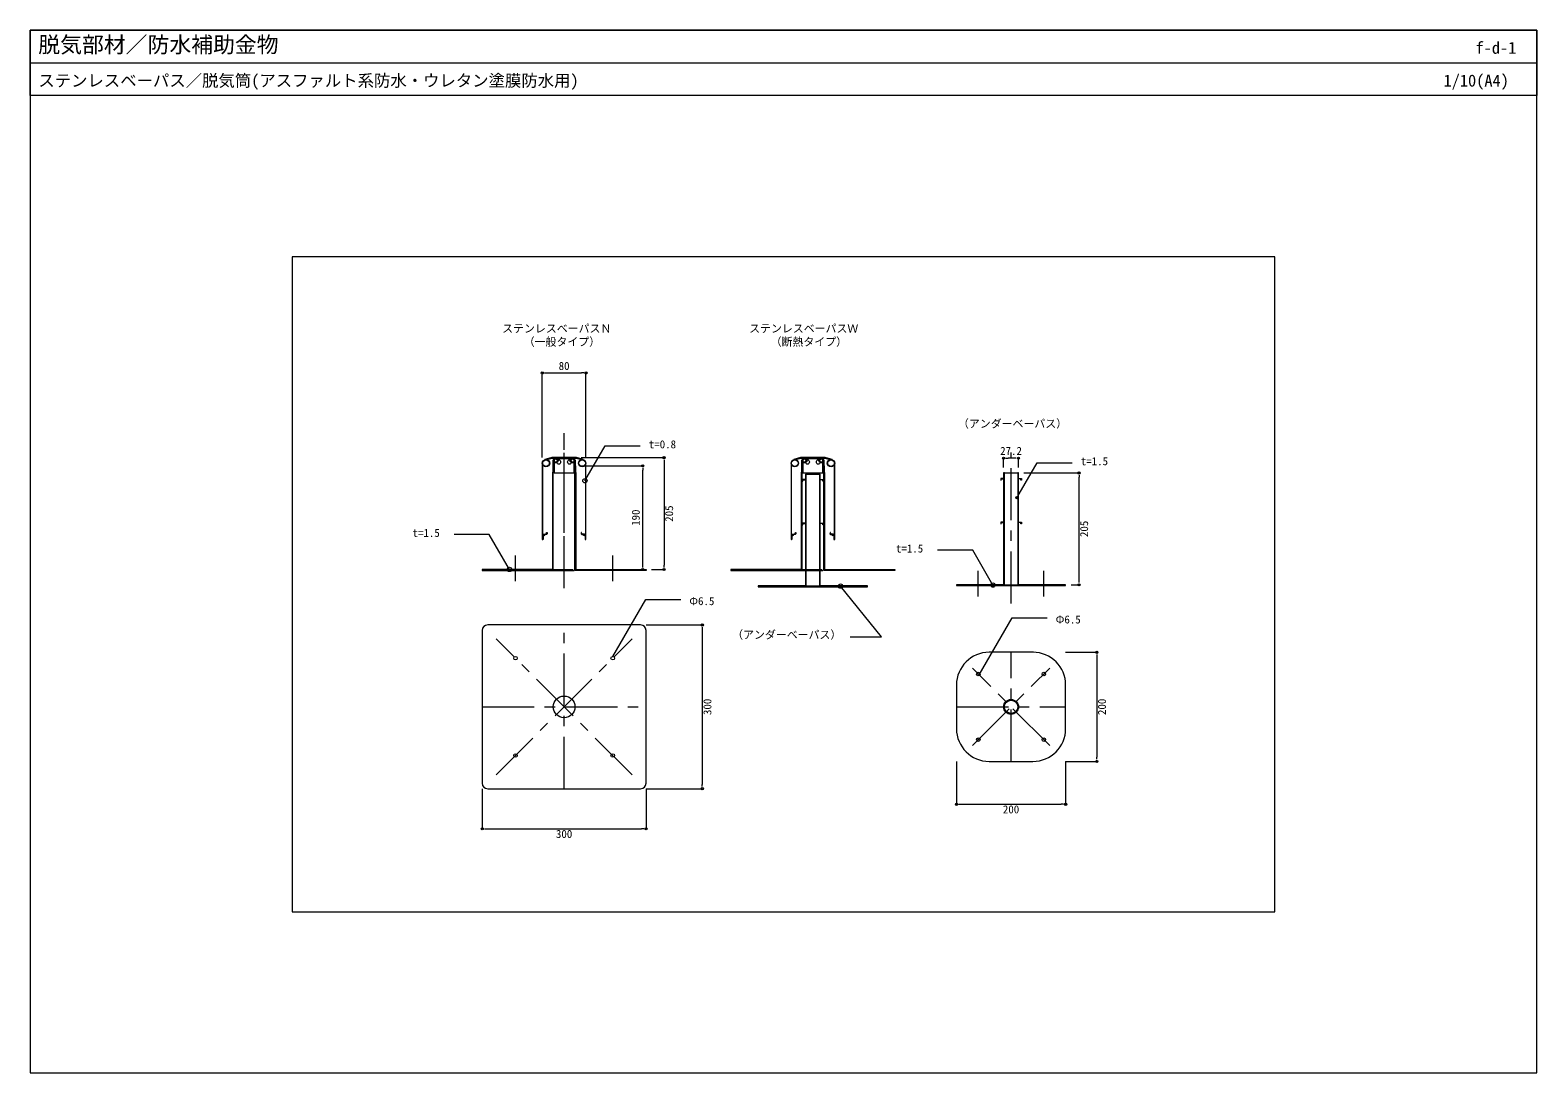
# Model space of a CAD drawing. Units: millimetres, scale not verified. Extents: x -1380 to 1380, y -955 to 955.
import ezdxf
from ezdxf.enums import TextEntityAlignment as Align

# ---------------------------------------------------------------- set-up
doc = ezdxf.new("R2010")
doc.units = ezdxf.units.MM
doc.header["$LTSCALE"] = 3
doc.linetypes.add('USER1', pattern=[19.05, 12.7, -6.35])
doc.linetypes.add('USER2', pattern=[50.8, 31.75, -6.35, 6.35, -6.35])
for name, color, linetype, lineweight in [('0-0_0', 7, 'Continuous', 9), ('0-2_MOJI', 7, 'Continuous', 18), ('0-3_sunpo', 7, 'Continuous', 18), ('0-4_KANAMONO', 4, 'Continuous', 18), ('0-5_ZATU', 6, 'USER2', 18), ('0-6_WAKU', 7, 'Continuous', 18)]:
    doc.layers.add(name, color=color, linetype=linetype, lineweight=lineweight)
doc.styles.add('ＭＳ ゴシック', font='')
doc.styles.get('ＭＳ ゴシック').set_extended_font_data('MS Gothic')

# ---------------------------------------------------------------- blocks, each defined once
blk = doc.blocks.new('_DOT')
at = {"layer": '0-0_0'}
for p, q in [((-0.5, 0), (-1, 0)), ((0.25, 0), (-0.25, 0))]:
    blk.add_line(p, q, dxfattribs=at)
blk.add_circle((0, 0), 0.25, dxfattribs=at)

msp = doc.modelspace()

# ---------------------------------------------------------------- linework, layer by layer
at = {"layer": '0-0_0', "lineweight": 18}
msp.add_line((-1380.02, 894.987), (1379.98, 894.987), dxfattribs=at)
at = {"layer": '0-0_0'}
for p, q in [((426.551, 96.963), (428.551, 100.427)), ((429.551, 102.159), (431.551, 105.624))]:
    msp.add_line(p, q, dxfattribs=at)
at = {"layer": '0-0_0', "lineweight": 18}
msp.add_lwpolyline([(-900.02, -660.013), (899.98, -660.013), (899.98, 539.987), (-900.02, 539.987)], close=True, dxfattribs=at)
at = {"layer": '0-0_0'}
msp.add_circle((427.551, 98.695), 2, dxfattribs=at)
at = {"layer": '0-2_MOJI'}
for p, q in [((179.481, -156.232), (104.51, -63.434)), ((122.36, -156.232), (179.481, -156.232))]:
    msp.add_line(p, q, dxfattribs=at)
for points in [[(-363.764, 129.658), (-326.871, 193.559), (-262.483, 193.559)], [(431.551, 105.624), (464.444, 162.596), (528.832, 162.596)], [(-501.998, -32.929), (-538.892, 30.972), (-603.28, 30.972)], [(383.529, -61.493), (346.636, 2.408), (282.247, 2.408)], [(-312.654, -192.062), (-252.209, -88.036), (-187.821, -88.036)], [(358.354, -225.745), (418.863, -121.654), (483.251, -121.654)]]:
    msp.add_lwpolyline(points, dxfattribs=at)
for centre in [(-363.764, 129.658), (-501.998, -32.929), (104.51, -63.434), (383.529, -61.493)]:
    msp.add_circle(centre, 4, dxfattribs=at)
at = {"layer": '0-3_sunpo'}
for p, q in [((-441.875, 172.467), (-441.875, 327.126)), ((-433.875, 327.126), (-369.875, 327.126)), ((-361.875, 170.941), (-361.875, 327.126)), ((-370.875, 171.941), (-218.86, 171.941)), ((403.246, 153.941), (403.246, 171.024)), ((422.446, 171.024), (411.246, 171.024)), ((430.446, 153.941), (430.446, 171.024)), ((-371.187, 156.941), (-257.979, 156.941)), ((-257.979, -25.059), (-257.979, 148.941)), ((-218.86, 163.941), (-218.86, -25.059)), ((440.446, 143.941), (541.362, 143.941)), ((541.362, -53.059), (541.362, 135.941)), ((-261.875, -33.059), (-257.979, -33.059)), ((-241.875, -33.059), (-218.86, -33.059)), ((526.846, -61.059), (541.362, -61.059)), ((-251.875, -134.559), (-148.73, -134.559)), ((-148.73, -142.559), (-148.73, -426.559)), ((516.846, -184.559), (574.014, -184.559)), ((574.014, -192.559), (574.014, -376.559)), ((316.846, -384.559), (316.846, -463.087)), ((516.846, -384.559), (574.014, -384.559)), ((516.846, -384.559), (516.846, -463.087)), ((-551.875, -434.559), (-551.875, -508.087)), ((-251.875, -434.559), (-148.73, -434.559)), ((-251.875, -434.559), (-251.875, -508.087)), ((324.846, -463.087), (508.846, -463.087)), ((-543.875, -508.087), (-259.875, -508.087))]:
    msp.add_line(p, q, dxfattribs=at)
at = {"layer": '0-4_KANAMONO'}
for p, q in [((-421.875, 157.141), (-421.875, 166.641)), ((-420.079, 167.941), (-421.683, 167.941)), ((-417.375, 171.141), (-386.375, 171.141)), ((-386.375, 169.641), (-417.375, 169.641)), ((-382.067, 167.941), (-383.671, 167.941)), ((33.811, 157.141), (33.811, 166.641)), ((35.607, 167.941), (34.003, 167.941)), ((38.311, 171.141), (69.311, 171.141)), ((69.311, 169.641), (38.311, 169.641)), ((73.619, 167.941), (72.014, 167.941)), ((-420.375, 159.941), (-421.875, 159.941)), ((-420.375, 144.141), (-383.375, 144.141)), ((-381.875, 159.941), (-383.375, 159.941)), ((-361.875, 21.941), (-361.875, 161.812)), ((35.311, 159.941), (33.811, 159.941)), ((35.311, 144.141), (72.311, 144.141)), ((41.711, 141.941), (65.911, 141.941)), ((73.811, 159.941), (72.311, 159.941)), ((93.811, 21.941), (93.811, 161.812)), ((404.746, 143.941), (428.946, 143.941)), ((-440.875, 21.941), (-440.875, 30.241)), ((-439.175, 31.941), (-434.225, 31.941)), ((-434.225, 31.241), (-439.175, 31.241)), ((-364.575, 31.941), (-369.525, 31.941)), ((-369.525, 31.241), (-364.575, 31.241)), ((-362.875, 21.941), (-362.875, 30.241)), ((14.811, 21.941), (14.811, 30.241)), ((16.511, 31.941), (21.461, 31.941)), ((21.461, 31.241), (16.511, 31.241)), ((91.111, 31.941), (86.161, 31.941)), ((86.161, 31.241), (91.111, 31.241)), ((92.811, 21.941), (92.811, 30.241)), ((-261.875, -134.559), (-541.875, -134.559)), ((-551.875, -144.559), (-551.875, -424.559)), ((-251.875, -424.559), (-251.875, -144.559)), ((457.888, -184.559), (376.846, -184.559)), ((316.846, -244.559), (316.846, -324.559)), ((516.846, -324.559), (516.846, -243.517)), ((376.846, -384.559), (456.846, -384.559)), ((-541.875, -434.559), (-261.875, -434.559))]:
    msp.add_line(p, q, dxfattribs=at)
at = {"layer": '0-4_KANAMONO', "linetype": 'USER1'}
for p, q in [((-423.225, -33.059), (-380.525, -33.059)), ((-421.725, -34.559), (-382.025, -34.559)), ((32.461, -33.059), (75.161, -33.059)), ((33.961, -34.559), (73.661, -34.559)), ((41.711, -63.059), (65.911, -63.059)), ((41.711, -64.559), (65.911, -64.559)), ((404.746, -61.059), (428.946, -61.059)), ((404.746, -62.559), (428.946, -62.559))]:
    msp.add_line(p, q, dxfattribs=at)
at = {"layer": '0-4_KANAMONO'}
for points in [[(-366.807, 168.35), (-379.375, 171.941), (-424.375, 171.941), (-436.943, 168.35)], [(-436.723, 167.581), (-424.263, 171.141), (-379.487, 171.141), (-367.027, 167.581)], [(-420.375, 166.641), (-420.375, 144.141), (-421.063, 144.141), (-421.063, 157.141), (-421.875, 157.141)], [(-381.875, 166.641), (-381.875, 157.141), (-382.687, 157.141), (-382.687, 144.141), (-383.375, 144.141), (-383.375, 166.641)], [(88.879, 168.35), (76.311, 171.941), (31.311, 171.941), (18.743, 168.35)], [(18.962, 167.581), (31.423, 171.141), (76.199, 171.141), (88.659, 167.581)], [(35.311, 166.641), (35.311, 144.141), (34.623, 144.141), (34.623, 157.141), (33.811, 157.141)], [(73.811, 166.641), (73.811, 157.141), (72.999, 157.141), (72.999, 144.141), (72.311, 144.141), (72.311, 166.641)], [(-441.875, 161.812), (-441.875, 21.941), (-441.075, 21.941), (-441.075, 161.812)], [(-421.063, 157.141), (-421.875, 156.924), (-421.875, 144.359), (-421.063, 144.141)], [(-421.875, 156.941), (-421.063, 156.724), (-421.063, 145.903), (-421.875, 145.686)], [(-382.687, 157.141), (-381.875, 156.924), (-381.875, 144.359), (-382.687, 144.141)], [(-381.875, 156.941), (-382.687, 156.724), (-382.687, 145.903), (-381.875, 145.686)], [(-362.675, 161.812), (-362.675, 21.941), (-361.875, 21.941)], [(13.811, 161.812), (13.811, 21.941), (14.611, 21.941), (14.611, 161.812)], [(34.623, 157.141), (33.811, 156.924), (33.811, 144.359), (34.623, 144.141)], [(33.811, 156.941), (34.623, 156.724), (34.623, 145.903), (33.811, 145.686)], [(72.999, 157.141), (73.811, 156.924), (73.811, 144.359), (72.999, 144.141)], [(73.811, 156.941), (72.999, 156.724), (72.999, 145.903), (73.811, 145.686)], [(93.011, 161.812), (93.011, 21.941), (93.811, 21.941)], [(-440.175, 30.241), (-440.175, 21.941), (-440.875, 21.941)], [(-433.925, 32.241), (-433.925, 34.941), (-433.225, 34.941), (-433.225, 32.241)], [(-369.825, 32.241), (-369.825, 34.941), (-370.525, 34.941), (-370.525, 32.241)], [(-363.575, 30.241), (-363.575, 21.941), (-362.875, 21.941)], [(15.511, 30.241), (15.511, 21.941), (14.811, 21.941)], [(21.761, 32.241), (21.761, 34.941), (22.461, 34.941), (22.461, 32.241)], [(85.861, 32.241), (85.861, 34.941), (85.161, 34.941), (85.161, 32.241)], [(92.111, 30.241), (92.111, 21.941), (92.811, 21.941)], [(40.211, -63.059), (-46.189, -63.059), (-46.189, -64.559), (40.211, -64.559)], [(67.411, -64.559), (153.811, -64.559), (153.811, -63.059), (67.411, -63.059)], [(403.246, -61.059), (316.846, -61.059), (316.846, -62.559), (403.246, -62.559)], [(430.446, -62.559), (516.846, -62.559), (516.846, -61.059), (430.446, -61.059)]]:
    msp.add_lwpolyline(points, dxfattribs=at)
for points in [[(-421.725, -34.559), (-421.725, 144.539), (-421.063, 145.686), (-421.875, 145.686), (-421.875, 156.941), (-422.563, 156.941), (-422.563, 146.088), (-423.225, 144.941), (-423.225, -33.059), (-551.875, -33.059), (-551.875, -34.559)], [(-380.525, -33.059), (-251.875, -33.059), (-251.875, -34.559), (-382.025, -34.559), (-382.025, 144.539), (-382.687, 145.686), (-381.875, 145.686), (-381.875, 156.941), (-381.187, 156.941), (-381.187, 146.088), (-380.525, 144.941)], [(33.961, -34.559), (33.961, 144.539), (34.623, 145.686), (33.811, 145.686), (33.811, 156.941), (33.123, 156.941), (33.123, 146.088), (32.461, 144.941), (32.461, -33.059), (-96.189, -33.059), (-96.189, -34.559)], [(40.211, -64.559), (41.711, -64.559), (41.711, 141.941), (40.211, 141.941)], [(65.911, -64.559), (67.411, -64.559), (67.411, 141.941), (65.911, 141.941)], [(75.161, -33.059), (203.811, -33.059), (203.811, -34.559), (73.661, -34.559), (73.661, 144.539), (72.999, 145.686), (73.811, 145.686), (73.811, 156.941), (74.499, 156.941), (74.499, 146.088), (75.161, 144.941)], [(403.246, -62.559), (404.746, -62.559), (404.746, 143.941), (403.246, 143.941)], [(428.946, -62.559), (430.446, -62.559), (430.446, 143.941), (428.946, 143.941)], [(40.111, 131.941), (34.961, 131.941), (34.961, 128.941), (35.661, 128.941), (35.661, 131.241), (40.111, 131.241)], [(67.511, 131.941), (72.661, 131.941), (72.661, 128.941), (71.961, 128.941), (71.961, 131.241), (67.511, 131.241)], [(403.146, 133.941), (397.996, 133.941), (397.996, 130.941), (398.696, 130.941), (398.696, 133.241), (403.146, 133.241)], [(430.546, 133.941), (435.696, 133.941), (435.696, 130.941), (434.996, 130.941), (434.996, 133.241), (430.546, 133.241)], [(40.111, 51.941), (34.961, 51.941), (34.961, 48.941), (35.661, 48.941), (35.661, 51.241), (40.111, 51.241)], [(67.511, 51.941), (72.661, 51.941), (72.661, 48.941), (71.961, 48.941), (71.961, 51.241), (67.511, 51.241)], [(403.146, 53.941), (397.996, 53.941), (397.996, 50.941), (398.696, 50.941), (398.696, 53.241), (403.146, 53.241)], [(430.546, 53.941), (435.696, 53.941), (435.696, 50.941), (434.996, 50.941), (434.996, 53.241), (430.546, 53.241)]]:
    msp.add_lwpolyline(points, close=True, dxfattribs=at)
for centre, radius in [((-435.075, 161.812), 6.8), ((-435.075, 161.812), 6), ((-417.375, 166.641), 4.5), ((-417.375, 166.641), 3), ((-386.375, 166.641), 4.5), ((-386.375, 166.641), 3), ((-368.675, 161.812), 6.8), ((-368.675, 161.812), 6), ((20.611, 161.812), 6.8), ((20.611, 161.812), 6), ((38.311, 166.641), 4.5), ((38.311, 166.641), 3), ((69.311, 166.641), 4.5), ((69.311, 166.641), 3), ((87.011, 161.812), 6.8), ((87.011, 161.812), 6), ((-439.175, 30.241), 1.7), ((-439.175, 30.241), 1), ((-434.225, 32.241), 1), ((-434.225, 32.241), 0.3), ((-369.525, 32.241), 1), ((-369.525, 32.241), 0.3), ((-364.575, 30.241), 1.7), ((-364.575, 30.241), 1), ((16.511, 30.241), 1.7), ((16.511, 30.241), 1), ((21.461, 32.241), 1), ((21.461, 32.241), 0.3), ((86.161, 32.241), 1), ((86.161, 32.241), 0.3), ((91.111, 30.241), 1.7), ((91.111, 30.241), 1), ((-490.97, -195.463), 3.25), ((-312.78, -195.463), 3.25), ((356.742, -224.455), 3.25), ((476.95, -224.455), 3.25), ((-401.875, -284.559), 19.85), ((416.846, -284.559), 13.6), ((416.846, -284.559), 12.1), ((356.742, -344.663), 3.25), ((476.95, -344.663), 3.25), ((-490.97, -373.654), 3.25), ((-312.78, -373.654), 3.25)]:
    msp.add_circle(centre, radius, dxfattribs=at)
for centre, radius, start, end in [((-541.875, -144.559), 10, 90, 180), ((-261.875, -144.559), 10, 0, 90), ((376.846, -244.559), 60, 90, 180), ((456.846, -244.559), 60, 0, 90), ((376.846, -324.559), 60, 180, 270), ((456.846, -324.559), 60, 270, 0), ((-541.875, -424.559), 10, 180, 270), ((-261.875, -424.559), 10, 270, 0)]:
    msp.add_arc(centre, radius, start, end, dxfattribs=at)
for centre in [(-411.673, 163.941), (-392.077, 163.941), (44.013, 163.941), (63.609, 163.941)]:
    msp.add_ellipse(centre, major_axis=(0, -4), ratio=0.866025, dxfattribs=at)
at = {"layer": '0-5_ZATU'}
for p, q in [((-401.875, 33.941), (-401.875, 216.48)), ((-401.875, -67.039), (-401.875, 209.331)), ((416.846, -95.039), (416.846, 181.331)), ((-490.97, -54.435), (-490.97, -7.339)), ((-312.78, -54.435), (-312.78, -7.339)), ((356.742, -82.435), (356.742, -35.339)), ((476.95, -82.435), (476.95, -35.339)), ((-401.875, -434.559), (-401.875, -134.559)), ((-277.424, -409.01), (-526.326, -160.108)), ((-526.326, -409.01), (-277.424, -160.108)), ((416.846, -384.559), (416.846, -184.559)), ((346.135, -355.27), (487.557, -213.848)), ((487.557, -355.27), (346.135, -213.848)), ((-551.875, -284.559), (-251.875, -284.559)), ((316.846, -284.559), (516.846, -284.559))]:
    msp.add_line(p, q, dxfattribs=at)
at = {"layer": '0-6_WAKU'}
for points in [[(1379.98, 834.987), (-1380.02, 834.987), (-1380.02, 954.987), (1379.98, 954.987)], [(-1380.02, -955.013), (1379.98, -955.013), (1379.98, 954.987), (-1380.02, 954.987)]]:
    msp.add_lwpolyline(points, close=True, dxfattribs=at)

# ---------------------------------------------------------------- block references
at = {"layer": '0-3_sunpo', "xscale": 8, "yscale": 8}
for p, rotation in [((-441.875, 327.126), 180), ((-218.86, 171.941), 90), ((403.246, 171.024), 180), ((-257.979, 156.941), 90), ((541.362, 143.941), 90), ((-257.979, -33.059), 270), ((-218.86, -33.059), 270), ((541.362, -61.059), 270), ((-148.73, -134.559), 90), ((574.014, -184.559), 90), ((574.014, -384.559), 270), ((-148.73, -434.559), 270), ((316.846, -463.087), 180), ((-551.875, -508.087), 180)]:
    msp.add_blockref('_DOT', p, dxfattribs=dict(at, rotation=rotation))
for p in [(-361.875, 327.126), (430.446, 171.024), (516.846, -463.087), (-251.875, -508.087)]:
    msp.add_blockref('_DOT', p, dxfattribs=at)

# ---------------------------------------------------------------- texts
at = {"layer": '0-2_MOJI', "style": 'ＭＳ ゴシック'}
for s, p in [('ステンレスベーパスＮ', (-515.322, 396.682)), ('ステンレスベーパスＷ', (-62.97, 396.682)), ('（一般タイプ）', (-475.886, 372.363)), ('（断熱タイプ）', (-23.533, 372.363)), ('（アンダーベーパス）', (319.514, 222.371)), ('t=0.8', (-246.71, 184.581)), ('t=1.5', (544.604, 153.618)), ('t=1.5', (-679.488, 22.283)), ('t=1.5', (206.04, -6.28)), ('Φ6.5', (-172.569, -102.646)), ('Φ6.5', (498.503, -136.265)), ('（アンダーベーパス）', (-94.109, -164.251))]:
    msp.add_text(s, height=14.66, dxfattribs=at).set_placement(p, align=Align.BOTTOM_LEFT)
at = {"layer": '0-3_sunpo', "style": 'ＭＳ ゴシック'}
for s, p in [('80', (-411.875, 328.126)), ('27.2', (396.846, 172.524)), ('200', (401.846, -484.087)), ('300', (-416.875, -529.087))]:
    msp.add_text(s, height=14.66, dxfattribs=at).set_placement(p, align=Align.BOTTOM_LEFT)
for s, p in [('205', (-197.86, 54.441)), ('190', (-258.979, 46.941)), ('205', (562.362, 26.441)), ('300', (-127.73, -299.559)), ('200', (595.014, -299.559))]:
    msp.add_text(s, height=14.66, rotation=90, dxfattribs=at).set_placement(p, align=Align.BOTTOM_LEFT)
at = {"layer": '0-6_WAKU', "style": 'ＭＳ ゴシック'}
for s, height, p in [('脱気部材／防水補助金物', 29.33, (-1365.02, 904.987)), ('f-d-1', 21.99, (1267.518, 904.987)), ('ステンレスベーパス／脱気筒(アスファルト系防水・ウレタン塗膜防水用)', 21.99, (-1365.02, 844.987)), ('1/10(A4)', 21.99, (1209.04, 844.987))]:
    msp.add_text(s, height=height, dxfattribs=at).set_placement(p, align=Align.BOTTOM_LEFT)

doc.saveas('drawing.dxf')
